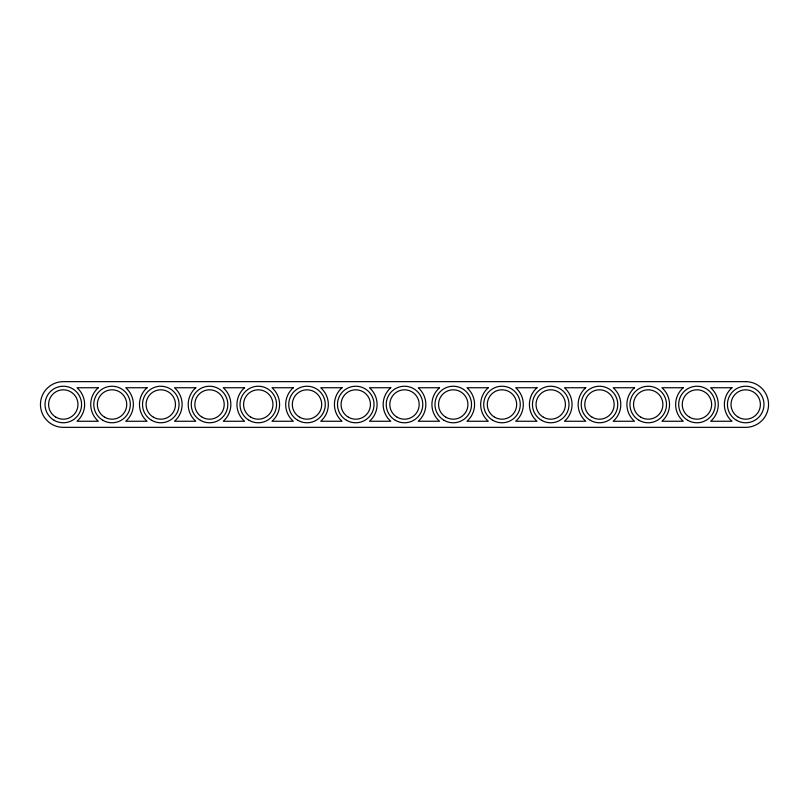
<?xml version="1.0" encoding="UTF-8"?>
<svg xmlns="http://www.w3.org/2000/svg" width="809" height="809" viewBox="0 0 809 809"><rect width="100%" height="100%" fill="white"/><g stroke="black" fill="none" stroke-linecap="round" stroke-linejoin="round"><path stroke-width="1.21" d="M745.706 381.656L63.294 381.656A22.844 22.844 0 0 0 40.45 404.5A22.844 22.844 0 0 0 63.294 427.344L745.706 427.344A22.844 22.844 0 0 0 768.55 404.5A22.844 22.844 0 0 0 745.706 381.656M98.334 387.744L77.007 387.744A22.237 22.237 0 0 1 77.007 421.256L98.334 421.256A22.237 22.237 0 0 1 98.334 387.744M147.076 387.744L125.749 387.744A22.237 22.237 0 0 1 125.749 421.256L147.076 421.256A22.237 22.237 0 0 1 147.076 387.744M195.818 387.744L174.491 387.744A22.237 22.237 0 0 1 174.491 421.256L195.818 421.256A22.237 22.237 0 0 1 195.818 387.744M244.561 387.744L223.233 387.744A22.237 22.237 0 0 1 223.233 421.256L244.561 421.256A22.237 22.237 0 0 1 244.561 387.744M293.303 387.744L271.976 387.744A22.237 22.237 0 0 1 271.976 421.256L293.303 421.256A22.237 22.237 0 0 1 293.303 387.744M342.045 387.744L320.718 387.744A22.237 22.237 0 0 1 320.718 421.256L342.045 421.256A22.237 22.237 0 0 1 342.045 387.744M390.787 387.744L369.47 387.744A22.237 22.237 0 0 1 369.47 421.256L390.787 421.256A22.237 22.237 0 0 1 390.787 387.744M439.53 387.744L418.213 387.744A22.237 22.237 0 0 1 418.213 421.256L439.53 421.256A22.237 22.237 0 0 1 439.53 387.744M488.282 387.744L466.955 387.744A22.237 22.237 0 0 1 466.955 421.256L488.282 421.256A22.237 22.237 0 0 1 488.282 387.744M537.024 387.744L515.697 387.744A22.237 22.237 0 0 1 515.697 421.256L537.024 421.256A22.237 22.237 0 0 1 537.024 387.744M585.767 387.744L564.439 387.744A22.237 22.237 0 0 1 564.439 421.256L585.767 421.256A22.237 22.237 0 0 1 585.767 387.744M634.509 387.744L613.182 387.744A22.237 22.237 0 0 1 613.182 421.256L634.509 421.256A22.237 22.237 0 0 1 634.509 387.744M683.251 387.744L661.924 387.744A22.237 22.237 0 0 1 661.924 421.256L683.251 421.256A22.237 22.237 0 0 1 683.251 387.744M731.993 387.744L710.666 387.744A22.237 22.237 0 0 1 710.666 421.256L731.993 421.256A22.237 22.237 0 0 1 731.993 387.744M55.952 417.222A14.683 14.683 0 0 0 77.977 404.5A14.683 14.683 0 0 0 55.952 391.778A14.683 14.683 0 0 0 55.952 417.222M54.163 420.326A18.283 18.283 0 0 0 81.578 404.5A18.283 18.283 0 0 0 54.163 388.674A18.283 18.283 0 0 0 54.163 420.326M102.905 420.326A18.283 18.283 0 0 0 130.32 404.5A18.283 18.283 0 0 0 102.905 388.674A18.283 18.283 0 0 0 102.905 420.326M104.695 417.222A14.683 14.683 0 0 0 126.73 404.5A14.683 14.683 0 0 0 104.695 391.778A14.683 14.683 0 0 0 104.695 417.222M151.647 420.326A18.283 18.283 0 0 0 179.062 404.5A18.283 18.283 0 0 0 151.647 388.674A18.283 18.283 0 0 0 151.647 420.326M200.389 420.326A18.283 18.283 0 0 0 227.804 404.5A18.283 18.283 0 0 0 200.389 388.674A18.283 18.283 0 0 0 200.389 420.326M249.132 420.326A18.283 18.283 0 0 0 276.547 404.5A18.283 18.283 0 0 0 249.132 388.674A18.283 18.283 0 0 0 249.132 420.326M297.874 420.326A18.283 18.283 0 0 0 325.289 404.5A18.283 18.283 0 0 0 297.874 388.674A18.283 18.283 0 0 0 297.874 420.326M346.616 420.326A18.283 18.283 0 0 0 374.031 404.5A18.283 18.283 0 0 0 346.616 388.674A18.283 18.283 0 0 0 346.616 420.326M395.358 420.326A18.283 18.283 0 0 0 422.783 404.5A18.283 18.283 0 0 0 395.358 388.674A18.283 18.283 0 0 0 395.358 420.326M444.101 420.326A18.283 18.283 0 0 0 471.526 404.5A18.283 18.283 0 0 0 444.101 388.674A18.283 18.283 0 0 0 444.101 420.326M492.843 420.326A18.283 18.283 0 0 0 520.268 404.5A18.283 18.283 0 0 0 492.843 388.674A18.283 18.283 0 0 0 492.843 420.326M541.585 420.326A18.283 18.283 0 0 0 569.01 404.5A18.283 18.283 0 0 0 541.585 388.674A18.283 18.283 0 0 0 541.585 420.326M590.337 420.326A18.283 18.283 0 0 0 617.752 404.5A18.283 18.283 0 0 0 590.337 388.674A18.283 18.283 0 0 0 590.337 420.326M639.08 420.326A18.283 18.283 0 0 0 666.495 404.5A18.283 18.283 0 0 0 639.08 388.674A18.283 18.283 0 0 0 639.08 420.326M687.822 420.326A18.283 18.283 0 0 0 715.237 404.5A18.283 18.283 0 0 0 687.822 388.674A18.283 18.283 0 0 0 687.822 420.326M736.564 420.326A18.283 18.283 0 0 0 763.979 404.5A18.283 18.283 0 0 0 736.564 388.674A18.283 18.283 0 0 0 736.564 420.326M153.447 417.222A14.683 14.683 0 0 0 175.472 404.5A14.683 14.683 0 0 0 153.447 391.778A14.683 14.683 0 0 0 153.447 417.222M202.189 417.222A14.683 14.683 0 0 0 224.214 404.5A14.683 14.683 0 0 0 202.189 391.778A14.683 14.683 0 0 0 202.189 417.222M299.674 417.222A14.683 14.683 0 0 0 321.699 404.5A14.683 14.683 0 0 0 299.674 391.778A14.683 14.683 0 0 0 299.674 417.222M250.932 417.222A14.683 14.683 0 0 0 272.957 404.5A14.683 14.683 0 0 0 250.932 391.778A14.683 14.683 0 0 0 250.932 417.222M348.416 417.222A14.683 14.683 0 0 0 370.441 404.5A14.683 14.683 0 0 0 348.416 391.778A14.683 14.683 0 0 0 348.416 417.222M397.158 417.222A14.683 14.683 0 0 0 419.183 404.5A14.683 14.683 0 0 0 397.158 391.778A14.683 14.683 0 0 0 397.158 417.222M494.643 417.222A14.683 14.683 0 0 0 516.668 404.5A14.683 14.683 0 0 0 494.643 391.778A14.683 14.683 0 0 0 494.643 417.222M445.901 417.222A14.683 14.683 0 0 0 467.926 404.5A14.683 14.683 0 0 0 445.901 391.778A14.683 14.683 0 0 0 445.901 417.222M543.385 417.222A14.683 14.683 0 0 0 565.41 404.5A14.683 14.683 0 0 0 543.385 391.778A14.683 14.683 0 0 0 543.385 417.222M592.127 417.222A14.683 14.683 0 0 0 614.152 404.5A14.683 14.683 0 0 0 592.127 391.778A14.683 14.683 0 0 0 592.127 417.222M689.612 417.222A14.683 14.683 0 0 0 711.647 404.5A14.683 14.683 0 0 0 689.612 391.778A14.683 14.683 0 0 0 689.612 417.222M640.87 417.222A14.683 14.683 0 0 0 662.895 404.5A14.683 14.683 0 0 0 640.87 391.778A14.683 14.683 0 0 0 640.87 417.222M738.364 417.222A14.683 14.683 0 0 0 760.389 404.5A14.683 14.683 0 0 0 738.364 391.778A14.683 14.683 0 0 0 738.364 417.222"/></g></svg>
